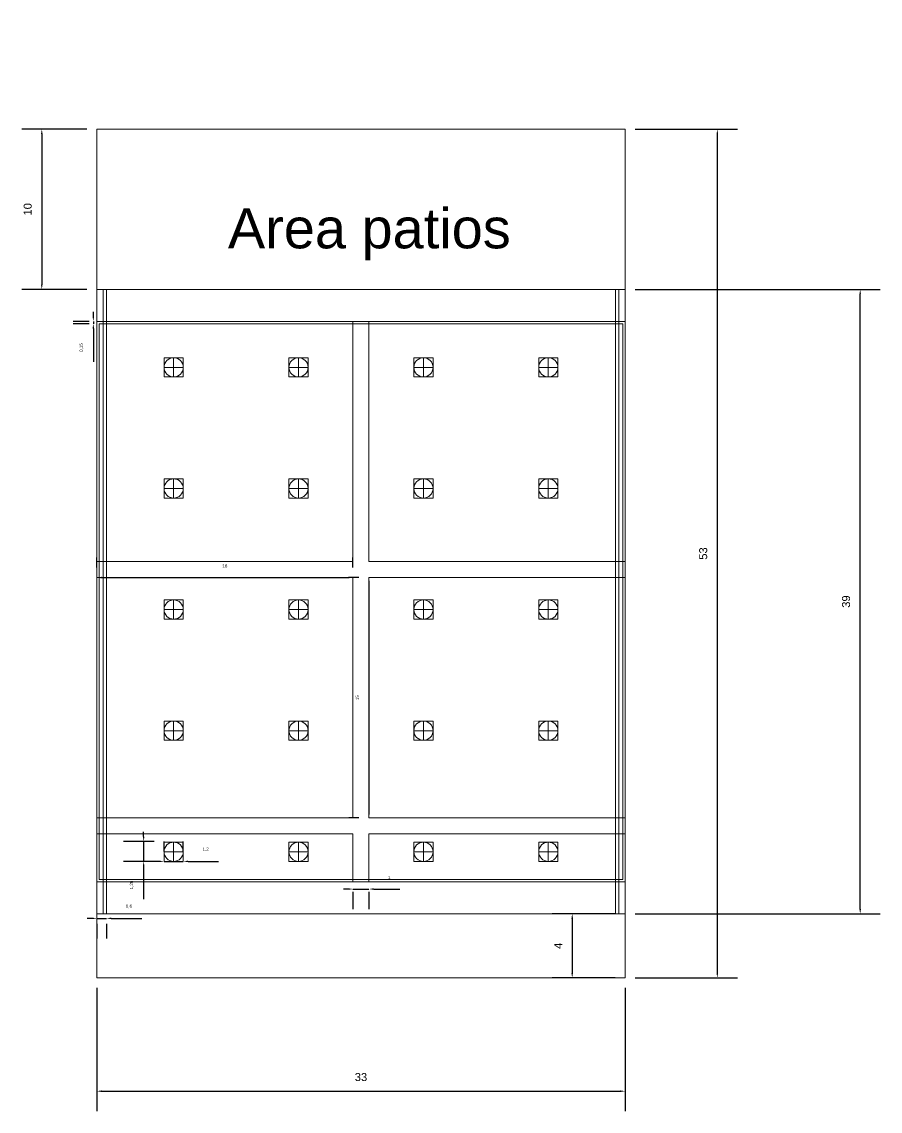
# Model space of a CAD drawing. Header units: millimetres. Extents: x -461 to 1315, y -154 to 152.
# Drawn here: x 116.3 to 169.9, y 16.7 to 84.7 of the extents above; entities that cross this region are included whole.
import ezdxf

# ---------------------------------------------------------------- set-up
doc = ezdxf.new("R2010")
doc.units = ezdxf.units.MM
for name, color, linetype, lineweight in [('A-AREA', 7, 'Continuous', 5), ('A-ROOF', 200, 'Continuous', 13), ('A-WALL', 253, 'Continuous', 15), ('S-BEAM', 1, 'Continuous', 13), ('S-STIF', 42, 'Continuous', 13), ('S-STRS', 4, 'Continuous', 13)]:
    doc.layers.add(name, color=color, linetype=linetype, lineweight=lineweight)
doc.styles.get("Standard").update_dxf_attribs({"font": 'arial.ttf'})
doc.dimstyles.new('ISO-25', dxfattribs={"dimtxt": 0.5, "dimasz": 0.3, "dimexe": 1.25, "dimexo": 0.625, "dimtad": 1, "dimtxsty": 'Standard', "dimcen": 2.5, "dimclrd": 1, "dimadec": 0, "dimazin": 0, "dimtfac": 1, "dimtmove": 0, "dimatfit": 3, "dimfxl": 1, "dimarcsym": 0})
doc.dimstyles.new('Partes pequeñas', dxfattribs={"dimtxt": 0.2, "dimasz": 0.3, "dimexe": 1.25, "dimexo": 0.625, "dimtad": 1, "dimtxsty": 'Standard', "dimcen": 2.5, "dimclrd": 1, "dimadec": 0, "dimazin": 0, "dimtfac": 1, "dimtmove": 0, "dimatfit": 3, "dimfxl": 1, "dimarcsym": 0})

# ---------------------------------------------------------------- blocks, each defined once
blk = doc.blocks.new('*U2')
at = {"layer": 'S-STRS'}
for p, q in [((0.6, 0.6), (-0.6, 0.6)), ((-0.6, -0.6), (-0.6, 0.6)), ((-0.6, 0), (0.6, 0)), ((0, -0.6), (0, 0.6)), ((0.6, -0.6), (0.6, 0.6)), ((-0.6, -0.6), (0.6, -0.6))]:
    blk.add_line(p, q, dxfattribs=at)
blk.add_circle((0, 0), 0.6, dxfattribs=at)
blk = doc.blocks.new('*U3')
at = {"layer": 'S-STRS', "color": 0, "linetype": 'ByBlock', "lineweight": -2, "transparency": 16777216}
for p in [(0, 30.256), (7.8, 30.256), (15.6, 30.256), (23.4, 30.256), (0, 22.692), (7.8, 22.692), (15.6, 22.692), (23.4, 22.692), (0, 15.128), (7.8, 15.128), (15.6, 15.128), (23.4, 15.128), (0, 7.564), (7.8, 7.564), (15.6, 7.564), (23.4, 7.564), (0, 0), (7.8, 0), (15.6, 0), (23.4, 0)]:
    blk.add_blockref('*U2', p, dxfattribs=at)
blk = doc.blocks.new('*D12')
at = {"layer": 'A-AREA', "color": 0, "lineweight": -2, "transparency": 16777216}
for p, q in [((121, 24.375), (121, 16.669)), ((154, 24.375), (154, 16.669))]:
    blk.add_line(p, q, dxfattribs=at)
at = {"layer": 'A-AREA', "color": 1, "lineweight": -2, "transparency": 16777216}
blk.add_line((121.3, 17.919), (153.7, 17.919), dxfattribs=at)
at = {"layer": 'A-AREA', "color": 1, "transparency": 16777216}
for points in [[(121.3, 17.969), (121.3, 17.869), (121, 17.919)], [(153.7, 17.969), (153.7, 17.869), (154, 17.919)]]:
    blk.add_solid(points, dxfattribs=at)
at = {"layer": 'Defpoints', "color": 0, "transparency": 16777216}
for p in [(121, 25), (154, 25), (154, 17.919)]:
    blk.add_point(p, dxfattribs=at)
at = {"layer": 'A-AREA', "color": 0, "transparency": 16777216, "insert": (137.5, 18.8), "char_height": 0.5, "attachment_point": 5}
blk.add_mtext('33', dxfattribs=at)
blk = doc.blocks.new('*D13')
at = {"layer": 'A-AREA', "color": 0, "lineweight": -2, "transparency": 16777216}
for p, q in [((153.375, 29), (149.443, 29)), ((153.375, 25), (149.443, 25))]:
    blk.add_line(p, q, dxfattribs=at)
at = {"layer": 'A-AREA', "color": 1, "lineweight": -2, "transparency": 16777216}
blk.add_line((150.693, 28.7), (150.693, 25.3), dxfattribs=at)
at = {"layer": 'A-AREA', "color": 1, "transparency": 16777216}
for points in [[(150.643, 28.7), (150.743, 28.7), (150.693, 29)], [(150.643, 25.3), (150.743, 25.3), (150.693, 25)]]:
    blk.add_solid(points, dxfattribs=at)
at = {"layer": 'Defpoints', "color": 0, "transparency": 16777216}
for p in [(154, 29), (150.693, 25), (154, 25)]:
    blk.add_point(p, dxfattribs=at)
at = {"layer": 'A-AREA', "color": 0, "transparency": 16777216, "insert": (149.818, 27), "char_height": 0.5, "attachment_point": 5, "rotation": 90}
blk.add_mtext('4', dxfattribs=at)
blk = doc.blocks.new('*D14')
at = {"layer": 'A-AREA', "color": 0, "lineweight": -2, "transparency": 16777216}
for p, q in [((154.625, 68), (169.929, 68)), ((154.625, 29), (169.929, 29))]:
    blk.add_line(p, q, dxfattribs=at)
at = {"layer": 'A-AREA', "color": 1, "lineweight": -2, "transparency": 16777216}
blk.add_line((168.679, 29.3), (168.679, 67.7), dxfattribs=at)
at = {"layer": 'A-AREA', "color": 1, "transparency": 16777216}
for points in [[(168.629, 67.7), (168.729, 67.7), (168.679, 68)], [(168.629, 29.3), (168.729, 29.3), (168.679, 29)]]:
    blk.add_solid(points, dxfattribs=at)
at = {"layer": 'Defpoints', "color": 0, "transparency": 16777216}
for p in [(154, 68), (168.679, 68), (154, 29)]:
    blk.add_point(p, dxfattribs=at)
at = {"layer": 'A-AREA', "color": 0, "transparency": 16777216, "insert": (167.799, 48.5), "char_height": 0.5, "attachment_point": 5, "rotation": 90}
blk.add_mtext('39', dxfattribs=at)
blk = doc.blocks.new('*D15')
at = {"layer": 'A-AREA', "color": 0, "lineweight": -2, "transparency": 16777216}
for p, q in [((154.625, 78), (161.006, 78)), ((154.625, 25), (161.006, 25))]:
    blk.add_line(p, q, dxfattribs=at)
at = {"layer": 'A-AREA', "color": 1, "lineweight": -2, "transparency": 16777216}
blk.add_line((159.756, 77.7), (159.756, 25.3), dxfattribs=at)
at = {"layer": 'A-AREA', "color": 1, "transparency": 16777216}
for points in [[(159.706, 77.7), (159.806, 77.7), (159.756, 78)], [(159.706, 25.3), (159.806, 25.3), (159.756, 25)]]:
    blk.add_solid(points, dxfattribs=at)
at = {"layer": 'Defpoints', "color": 0, "transparency": 16777216}
for p in [(154, 78), (154, 25), (159.756, 25)]:
    blk.add_point(p, dxfattribs=at)
at = {"layer": 'A-AREA', "color": 0, "transparency": 16777216, "insert": (158.876, 51.5), "char_height": 0.5, "attachment_point": 5, "rotation": 90}
blk.add_mtext('53', dxfattribs=at)
blk = doc.blocks.new('*D16')
at = {"layer": 'A-AREA', "color": 0, "lineweight": -2, "transparency": 16777216}
for p, q in [((120.375, 78), (116.315, 78)), ((120.375, 68), (116.315, 68))]:
    blk.add_line(p, q, dxfattribs=at)
at = {"layer": 'A-AREA', "color": 1, "lineweight": -2, "transparency": 16777216}
blk.add_line((117.565, 77.7), (117.565, 68.3), dxfattribs=at)
at = {"layer": 'A-AREA', "color": 1, "transparency": 16777216}
for points in [[(117.515, 77.7), (117.615, 77.7), (117.565, 78)], [(117.515, 68.3), (117.615, 68.3), (117.565, 68)]]:
    blk.add_solid(points, dxfattribs=at)
at = {"layer": 'Defpoints', "color": 0, "transparency": 16777216}
for p in [(121, 78), (117.565, 68), (121, 68)]:
    blk.add_point(p, dxfattribs=at)
at = {"layer": 'A-AREA', "color": 0, "transparency": 16777216, "insert": (116.685, 73), "char_height": 0.5, "attachment_point": 5, "rotation": 90}
blk.add_mtext('10', dxfattribs=at)
blk = doc.blocks.new('*D31')
at = {"layer": 'A-AREA', "color": 0, "lineweight": -2, "transparency": 16777216}
for p, q in [((137.375, 50), (136.75, 50)), ((137.375, 35), (136.75, 35))]:
    blk.add_line(p, q, dxfattribs=at)
at = {"layer": 'A-AREA', "color": 1, "lineweight": -2, "transparency": 16777216}
blk.add_line((138, 49.7), (138, 35.3), dxfattribs=at)
at = {"layer": 'A-AREA', "color": 1, "transparency": 16777216}
for points in [[(137.95, 49.7), (138.05, 49.7), (138, 50)], [(137.95, 35.3), (138.05, 35.3), (138, 35)]]:
    blk.add_solid(points, dxfattribs=at)
at = {"layer": 'Defpoints', "color": 0, "transparency": 16777216}
for p in [(138, 50), (138, 35), (138, 35)]:
    blk.add_point(p, dxfattribs=at)
at = {"layer": 'A-AREA', "color": 0, "transparency": 16777216, "insert": (137.273, 42.5), "char_height": 0.2, "attachment_point": 5, "rotation": 90}
blk.add_mtext('15', dxfattribs=at)
blk = doc.blocks.new('*D32')
at = {"layer": 'A-AREA', "color": 1, "lineweight": -2, "transparency": 16777216}
for p, q in [((136.7, 30.544), (136.4, 30.544)), ((137, 30.544), (138, 30.544)), ((138.3, 30.544), (139.924, 30.544))]:
    blk.add_line(p, q, dxfattribs=at)
at = {"layer": 'A-AREA', "color": 0, "lineweight": -2, "transparency": 16777216}
for p, q in [((137, 30.375), (137, 29.294)), ((138, 30.375), (138, 29.294))]:
    blk.add_line(p, q, dxfattribs=at)
at = {"layer": 'A-AREA', "color": 1, "transparency": 16777216}
for points in [[(136.7, 30.594), (136.7, 30.494), (137, 30.544)], [(138.3, 30.594), (138.3, 30.494), (138, 30.544)]]:
    blk.add_solid(points, dxfattribs=at)
at = {"layer": 'Defpoints', "color": 0, "transparency": 16777216}
for p in [(137, 31), (138, 31), (138, 30.544)]:
    blk.add_point(p, dxfattribs=at)
at = {"layer": 'A-AREA', "color": 0, "transparency": 16777216, "insert": (139.262, 31.269), "char_height": 0.2, "attachment_point": 5}
blk.add_mtext('1', dxfattribs=at)
blk = doc.blocks.new('*D33')
at = {"layer": 'A-AREA', "color": 0, "lineweight": -2, "transparency": 16777216}
for p, q in [((125.2, 32.897), (125.2, 33.522)), ((126.4, 32.897), (126.4, 33.522))]:
    blk.add_line(p, q, dxfattribs=at)
at = {"layer": 'A-AREA', "color": 1, "lineweight": -2, "transparency": 16777216}
for p, q in [((124.9, 32.272), (124.6, 32.272)), ((125.2, 32.272), (126.4, 32.272)), ((126.7, 32.272), (128.593, 32.272))]:
    blk.add_line(p, q, dxfattribs=at)
at = {"layer": 'A-AREA', "color": 1, "transparency": 16777216}
for points in [[(124.9, 32.322), (124.9, 32.222), (125.2, 32.272)], [(126.7, 32.322), (126.7, 32.222), (126.4, 32.272)]]:
    blk.add_solid(points, dxfattribs=at)
at = {"layer": 'Defpoints', "color": 0, "transparency": 16777216}
for p in [(125.2, 32.272), (126.4, 32.272), (126.4, 32.272)]:
    blk.add_point(p, dxfattribs=at)
at = {"layer": 'A-AREA', "color": 0, "transparency": 16777216, "insert": (127.797, 33.017), "char_height": 0.2, "attachment_point": 5}
blk.add_mtext('1,2', dxfattribs=at)
blk = doc.blocks.new('*D34')
at = {"layer": 'A-AREA', "color": 1, "lineweight": -2, "transparency": 16777216}
for p, q in [((123.927, 33.822), (123.927, 34.122)), ((123.927, 33.522), (123.927, 32.272)), ((123.927, 31.972), (123.927, 29.92))]:
    blk.add_line(p, q, dxfattribs=at)
at = {"layer": 'A-AREA', "color": 0, "lineweight": -2, "transparency": 16777216}
for p, q in [((124.575, 33.522), (122.677, 33.522)), ((124.575, 32.272), (122.677, 32.272))]:
    blk.add_line(p, q, dxfattribs=at)
at = {"layer": 'A-AREA', "color": 1, "transparency": 16777216}
for points in [[(123.877, 33.822), (123.977, 33.822), (123.927, 33.522)], [(123.877, 31.972), (123.977, 31.972), (123.927, 32.272)]]:
    blk.add_solid(points, dxfattribs=at)
at = {"layer": 'Defpoints', "color": 0, "transparency": 16777216}
for p in [(125.2, 33.522), (123.927, 32.272), (125.2, 32.272)]:
    blk.add_point(p, dxfattribs=at)
at = {"layer": 'A-AREA', "color": 0, "transparency": 16777216, "insert": (123.182, 30.796), "char_height": 0.2, "attachment_point": 5, "rotation": 90}
blk.add_mtext('1,25', dxfattribs=at)
blk = doc.blocks.new('*D35')
at = {"layer": 'A-AREA', "color": 1, "lineweight": -2, "transparency": 16777216}
for p, q in [((120.7, 28.714), (120.4, 28.714)), ((121, 28.714), (121.6, 28.714)), ((121.9, 28.714), (123.814, 28.714))]:
    blk.add_line(p, q, dxfattribs=at)
at = {"layer": 'A-AREA', "color": 0, "lineweight": -2, "transparency": 16777216}
for p, q in [((121, 28.375), (121, 27.464)), ((121.6, 28.375), (121.6, 27.464))]:
    blk.add_line(p, q, dxfattribs=at)
at = {"layer": 'A-AREA', "color": 1, "transparency": 16777216}
for points in [[(120.7, 28.764), (120.7, 28.664), (121, 28.714)], [(121.9, 28.764), (121.9, 28.664), (121.6, 28.714)]]:
    blk.add_solid(points, dxfattribs=at)
at = {"layer": 'Defpoints', "color": 0, "transparency": 16777216}
for p in [(121, 29), (121.6, 29), (121.6, 28.714)]:
    blk.add_point(p, dxfattribs=at)
at = {"layer": 'A-AREA', "color": 0, "transparency": 16777216, "insert": (123.007, 29.459), "char_height": 0.2, "attachment_point": 5}
blk.add_mtext('0,6', dxfattribs=at)
blk = doc.blocks.new('*D36')
at = {"layer": 'A-AREA', "color": 0, "lineweight": -2, "transparency": 16777216}
for p, q in [((121, 50.625), (121, 51.25)), ((137, 50.625), (137, 51.25))]:
    blk.add_line(p, q, dxfattribs=at)
at = {"layer": 'A-AREA', "color": 1, "lineweight": -2, "transparency": 16777216}
blk.add_line((121.3, 50), (136.7, 50), dxfattribs=at)
at = {"layer": 'A-AREA', "color": 1, "transparency": 16777216}
for points in [[(121.3, 50.05), (121.3, 49.95), (121, 50)], [(136.7, 50.05), (136.7, 49.95), (137, 50)]]:
    blk.add_solid(points, dxfattribs=at)
at = {"layer": 'Defpoints', "color": 0, "transparency": 16777216}
for p in [(121, 50), (137, 50), (137, 50)]:
    blk.add_point(p, dxfattribs=at)
at = {"layer": 'A-AREA', "color": 0, "transparency": 16777216, "insert": (129, 50.727), "char_height": 0.2, "attachment_point": 5}
blk.add_mtext('16', dxfattribs=at)
blk = doc.blocks.new('*D37')
at = {"layer": 'A-AREA', "color": 1, "lineweight": -2, "transparency": 16777216}
for p, q in [((120.784, 66.3), (120.784, 66.6)), ((120.784, 66), (120.784, 65.85)), ((120.784, 65.55), (120.784, 63.479))]:
    blk.add_line(p, q, dxfattribs=at)
at = {"layer": 'A-AREA', "color": 0, "lineweight": -2, "transparency": 16777216}
for p, q in [((120.525, 66), (119.534, 66)), ((120.525, 65.85), (119.534, 65.85))]:
    blk.add_line(p, q, dxfattribs=at)
at = {"layer": 'A-AREA', "color": 1, "transparency": 16777216}
for points in [[(120.734, 66.3), (120.834, 66.3), (120.784, 66)], [(120.734, 65.55), (120.834, 65.55), (120.784, 65.85)]]:
    blk.add_solid(points, dxfattribs=at)
at = {"layer": 'Defpoints', "color": 0, "transparency": 16777216}
for p in [(120.784, 65.85), (121.15, 66), (121.15, 65.85)]:
    blk.add_point(p, dxfattribs=at)
at = {"layer": 'A-AREA', "color": 0, "transparency": 16777216, "insert": (120.039, 64.364), "char_height": 0.2, "attachment_point": 5, "rotation": 90}
blk.add_mtext('0,15', dxfattribs=at)

msp = doc.modelspace()

# ---------------------------------------------------------------- linework, layer by layer
at = {"layer": 'A-AREA'}
for p, q in [((121, 78), (154, 78)), ((121, 78), (121, 66)), ((154, 78), (154, 25)), ((121, 66), (154, 66)), ((154, 31), (154, 66)), ((154, 66), (154, 31)), ((121, 25), (121, 31)), ((121, 31), (154, 31)), ((121, 31), (154, 31)), ((154, 25), (121, 25))]:
    msp.add_line(p, q, dxfattribs=at)
at = {"layer": 'A-ROOF'}
for p, q in [((137.5, 68), (121, 68)), ((121, 68), (121.6, 68)), ((121, 68), (121.4, 68)), ((121.4, 68), (121.4, 29)), ((137.5, 68), (154, 68)), ((154, 68), (153.4, 68)), ((154, 68), (153.6, 68)), ((153.6, 68), (153.6, 29)), ((121, 30.4), (121, 31)), ((154, 30.4), (154, 31)), ((121, 29), (154, 29))]:
    msp.add_line(p, q, dxfattribs=at)
at = {"layer": 'A-WALL'}
for p, q in [((121, 25), (121, 78)), ((154, 66), (121, 66)), ((121, 66), (121, 31)), ((121, 66), (121.15, 66)), ((121, 66), (121, 65.85)), ((121.15, 65.85), (121.15, 31.15)), ((121.15, 65.85), (153.85, 65.85)), ((153.85, 31.15), (153.85, 65.85)), ((121, 31), (121, 31.15)), ((153.85, 31), (121, 31)), ((121.15, 31.15), (140.597, 31.15)), ((140.597, 31.15), (140.747, 31.15)), ((143.297, 31.15), (140.747, 31.15)), ((140.747, 31.15), (143.297, 31.15)), ((143.297, 31.15), (146.597, 31.15)), ((146.597, 31.15), (153.85, 31.15)), ((153.85, 31.15), (150.85, 31.15)), ((154, 31), (153.85, 31))]:
    msp.add_line(p, q, dxfattribs=at)
at = {"layer": 'S-BEAM'}
for p, q in [((121, 68), (121, 31)), ((121.6, 68), (121.4, 68)), ((121.6, 68), (121.6, 29)), ((153.4, 68), (153.4, 29)), ((153.4, 68), (153.6, 68)), ((154, 68), (154, 31)), ((121, 31), (121, 29)), ((154, 31), (154, 29)), ((121.6, 29), (121.4, 29)), ((153.4, 29), (153.6, 29))]:
    msp.add_line(p, q, dxfattribs=at)
at = {"layer": 'S-STIF'}
for p, q in [((137.5, 66), (137, 66)), ((137, 66), (137, 51)), ((137.5, 66), (138, 66)), ((138, 66), (138, 51)), ((137, 51), (121, 51)), ((138, 51), (154, 51)), ((121, 50), (137, 50)), ((137, 50), (137, 35)), ((138, 50), (154, 50)), ((138, 50), (138, 35)), ((137, 35), (121, 35)), ((138, 35), (154, 35)), ((137, 34), (121, 34)), ((137, 34), (137, 31)), ((138, 34), (138, 31)), ((154, 34), (138, 34)), ((137, 31), (138, 31))]:
    msp.add_line(p, q, dxfattribs=at)

# ---------------------------------------------------------------- block references
at = {"layer": 'S-STRS'}
msp.add_blockref('*U3', (125.8, 32.872), dxfattribs=at)

# ---------------------------------------------------------------- texts
at = {"layer": 'A-AREA', "insert": (129.188, 73.062), "char_height": 2.5, "attachment_point": 1}
msp.add_mtext_dynamic_manual_height_columns('\\pxt10;Area patios', width=43.74055, gutter_width=12.5, heights=[2.587], dxfattribs=at)

# ---------------------------------------------------------------- dimensions: what is measured, and where the dimension line sits
at = {"layer": 'A-AREA'}
for base, p1, p2, dimstyle, picture, middle in [((117.565, 68), (121, 78), (121, 68), 'ISO-25', '*D16', (116.685, 73)), ((159.756, 25), (154, 78), (154, 25), 'ISO-25', '*D15', (158.876, 51.5)), ((168.679, 68), (154, 29), (154, 68), 'ISO-25', '*D14', (167.799, 48.5)), ((120.784, 65.85), (121.15, 66), (121.15, 65.85), 'Partes pequeñas', '*D37', (120.039, 64.364)), ((138, 35), (138, 50), (138, 35), 'Partes pequeñas', '*D31', (137.273, 42.5)), ((123.927, 32.272), (125.2, 33.522), (125.2, 32.272), 'Partes pequeñas', '*D34', (123.182, 30.796)), ((150.693, 25), (154, 29), (154, 25), 'ISO-25', '*D13', (149.818, 27))]:
    dim = msp.add_linear_dim(base=base, p1=p1, p2=p2, angle=90, dimstyle=dimstyle, dxfattribs=at)
    dim.commit()
    dim.dimension.update_dxf_attribs({"geometry": picture, "text_midpoint": middle})
for base, p1, p2, dimstyle, picture, middle in [((137, 50), (121, 50), (137, 50), 'Partes pequeñas', '*D36', (129, 50.727)), ((126.4, 32.272), (125.2, 32.272), (126.4, 32.272), 'Partes pequeñas', '*D33', (127.797, 33.017)), ((138, 30.544), (137, 31), (138, 31), 'Partes pequeñas', '*D32', (139.262, 31.269)), ((121.6, 28.714), (121, 29), (121.6, 29), 'Partes pequeñas', '*D35', (123.007, 29.459)), ((154, 17.919), (121, 25), (154, 25), 'ISO-25', '*D12', (137.5, 18.8))]:
    dim = msp.add_linear_dim(base=base, p1=p1, p2=p2, dimstyle=dimstyle, dxfattribs=at)
    dim.commit()
    dim.dimension.update_dxf_attribs({"geometry": picture, "text_midpoint": middle})

doc.saveas('drawing.dxf')
